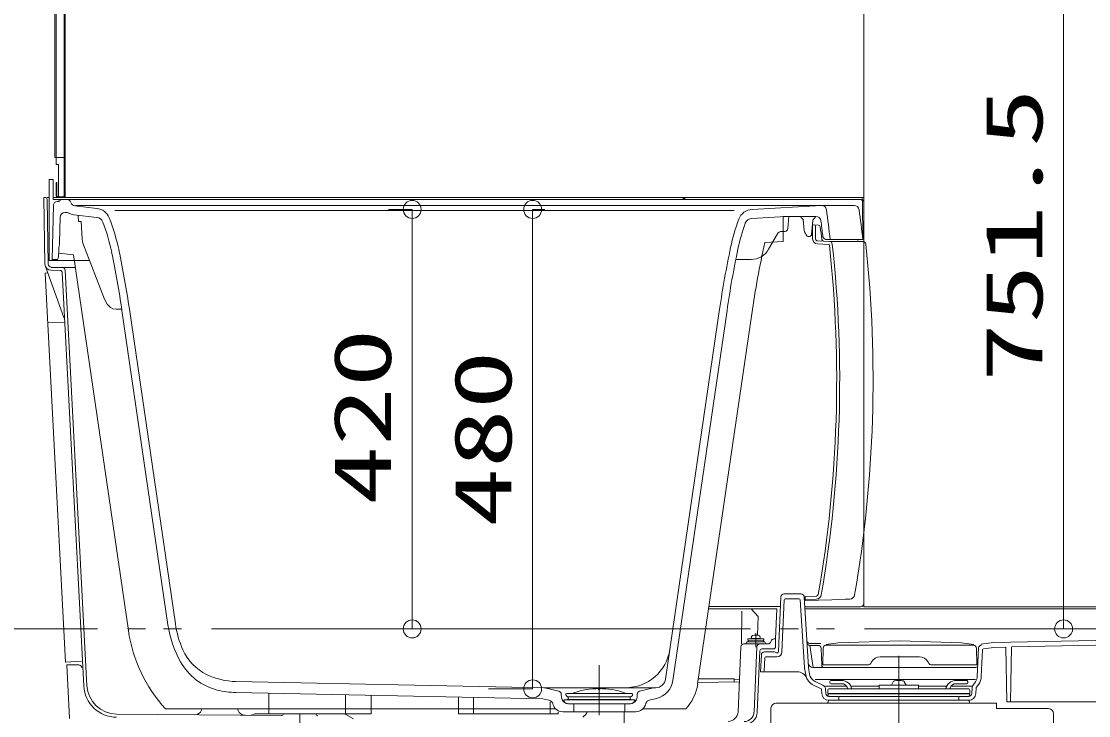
# Model space of a CAD drawing. Units: millimetres on the paper. Extents: x -305 to 305, y -152 to 152.
# Drawn here: x -249.38 to -213.75, y 28.2 to 51.37 of the extents above; entities that cross this region are included whole.
import ezdxf
from ezdxf.enums import TextEntityAlignment as Align

# ---------------------------------------------------------------- set-up
doc = ezdxf.new("R2010")
doc.units = ezdxf.units.MM
doc.linetypes.add('LONG_CHAIN', pattern=[21, 18, -1, 1, -1])
doc.linetypes.add('LONG_DOUBLE_CHAIN', pattern=[21.8, 18, -1, 0.6, -0.6, 0.6, -1])
doc.layers.add('0-0_0', color=7, linetype='Continuous', lineweight=9)
doc.layers.add('0-1_VIEW0001', color=7, linetype='Continuous', lineweight=9)
doc.styles.add('ＭＳ ゴシック', font='')
doc.styles.get('ＭＳ ゴシック').set_extended_font_data('MS Gothic')

# ---------------------------------------------------------------- blocks, each defined once
blk = doc.blocks.new('_ORIGIN')
at = {"layer": '0-0_0'}
blk.add_line((0, 0), (-1, 0), dxfattribs=at)
blk.add_circle((0, 0), 0.5, dxfattribs=at)

msp = doc.modelspace()

# ---------------------------------------------------------------- linework, layer by layer
at = {"layer": '0-0_0'}
for p, q in [((-214.589, 55.541), (-214.589, 31.691)), ((-237.121, 45.091), (-236.336, 45.091)), ((-231.911, 45.091), (-232.314, 45.091)), ((-236.336, 31.691), (-236.336, 44.491)), ((-232.314, 29.691), (-232.314, 44.491)), ((-236.596, 31.091), (-236.336, 31.091)), ((-217.385, 31.091), (-214.589, 31.091)), ((-233.793, 29.091), (-232.314, 29.091))]:
    msp.add_line(p, q, dxfattribs=at)
at = {"layer": '0-1_VIEW0001'}
for p, q in [((-247.948, 97.358), (-247.948, 45.558)), ((-247.925, 97.358), (-247.925, 45.491)), ((-221.258, 56.141), (-221.258, 31.825)), ((-248.265, 53.225), (-248.265, 46.825)), ((-248.225, 53.225), (-248.225, 46.591)), ((-248.225, 46.825), (-248.265, 46.825)), ((-247.948, 46.825), (-248.225, 46.825)), ((-248.141, 46.591), (-248.225, 46.591)), ((-248.458, 46.091), (-248.458, 43.391)), ((-248.458, 46.091), (-248.325, 46.091)), ((-248.325, 46.091), (-248.325, 45.425)), ((-248.201, 45.991), (-248.201, 45.558)), ((-248.59, 45.491), (-248.631, 45.491)), ((-248.593, 43.263), (-248.631, 45.491)), ((-248.458, 45.491), (-248.525, 45.491)), ((-248.486, 43.264), (-248.524, 45.426)), ((-248.158, 45.491), (-248.325, 45.491)), ((-248.178, 45.358), (-248.121, 45.358)), ((-247.991, 45.491), (-248.158, 45.491)), ((-247.991, 45.515), (-248.141, 45.515)), ((-248.141, 45.491), (-221.258, 45.491)), ((-248.121, 45.425), (-247.886, 45.425)), ((-248.091, 45.391), (-248.081, 45.391)), ((-247.886, 45.425), (-221.369, 45.425)), ((-221.271, 45.37), (-221.329, 45.475)), ((-221.291, 44.091), (-221.303, 45.359)), ((-221.258, 44.018), (-221.258, 45.322)), ((-248.358, 43.425), (-248.311, 45.228)), ((-247.921, 44.991), (-247.884, 44.991)), ((-247.628, 44.914), (-246.866, 44.826)), ((-247.594, 45.212), (-246.858, 45.127)), ((-247.58, 45.225), (-221.58, 45.225)), ((-247.483, 44.897), (-247.471, 44.691)), ((-246.258, 45.058), (-225.591, 45.058)), ((-224.991, 45.092), (-222.679, 45.224)), ((-248.11, 43.974), (-248.088, 44.829)), ((-247.39, 44.688), (-247.471, 44.691)), ((-247.39, 44.688), (-247.356, 44.098)), ((-224.996, 44.792), (-224.048, 44.846)), ((-223.948, 44.858), (-224.048, 44.846)), ((-223.948, 44.858), (-222.857, 44.858)), ((-223.948, 44.858), (-223.948, 44.017)), ((-223.758, 44.858), (-223.793, 44.449)), ((-223.348, 44.858), (-223.348, 44.825)), ((-223.348, 44.858), (-222.881, 44.858)), ((-223.348, 44.825), (-223.281, 44.758)), ((-223.249, 44.384), (-223.281, 44.758)), ((-223.001, 44.252), (-222.961, 44.716)), ((-222.968, 44.575), (-222.968, 44.106)), ((-222.968, 44.575), (-222.777, 44.568)), ((-222.948, 44.758), (-222.957, 44.733)), ((-222.881, 44.825), (-222.948, 44.758)), ((-222.881, 44.858), (-222.881, 44.825)), ((-224.143, 44.274), (-224.437, 43.761)), ((-223.893, 44.358), (-223.999, 44.358)), ((-223.158, 44.208), (-223.236, 44.343)), ((-223.129, 44.191), (-223.068, 44.191)), ((-222.868, 44.507), (-222.868, 44.106)), ((-248.126, 43.807), (-248.118, 43.875)), ((-247.356, 44.098), (-247.326, 43.961)), ((-247.326, 43.961), (-246.603, 42.091)), ((-224.562, 43.982), (-223.948, 44.017)), ((-222.807, 43.939), (-222.439, 43.926)), ((-222.804, 44.039), (-222.407, 44.025)), ((-222.549, 44.094), (-222.544, 44.091)), ((-222.543, 44.091), (-221.291, 44.091)), ((-221.292, 44.022), (-222.386, 44.022)), ((-248.139, 43.525), (-248.134, 43.708)), ((-248.133, 43.63), (-247.641, 43.573)), ((-245.809, 31.036), (-247.641, 43.573)), ((-247.959, 41.488), (-248.578, 43.19)), ((-248.458, 43.391), (-247.106, 43.391)), ((-247.581, 43.158), (-248.388, 43.158)), ((-248.358, 43.425), (-248.176, 43.425)), ((-225.016, 43.425), (-225.532, 43.425)), ((-248.589, 42.967), (-248.499, 42.972)), ((-247.909, 29.985), (-248.589, 42.967)), ((-248.088, 43.054), (-248.39, 43.059)), ((-247.299, 29.187), (-248.023, 42.991)), ((-247.193, 29.195), (-247.92, 43.065)), ((-246.217, 41.758), (-246.029, 41.758)), ((-244.49, 31.229), (-246.023, 41.722)), ((-244.242, 31.265), (-245.776, 41.758)), ((-227.878, 29.414), (-226.074, 41.758)), ((-227.631, 29.375), (-225.826, 41.722)), ((-248.502, 41.303), (-247.936, 41.332)), ((-226.806, 29.255), (-225.002, 41.601)), ((-221.258, 31.931), (-221.258, 34.314)), ((-224.109, 30.339), (-224.029, 32.162)), ((-223.352, 32.258), (-223.929, 32.258)), ((-223.413, 32.091), (-223.884, 32.091)), ((-223.109, 29.817), (-223.252, 32.164)), ((-223.215, 32.174), (-222.842, 32.187)), ((-223.215, 32.174), (-223.215, 32.036)), ((-223.215, 32.074), (-222.838, 32.087)), ((-226.44, 31.758), (-224.158, 31.758)), ((-224.043, 31.842), (-226.428, 31.842)), ((-224.786, 31.503), (-225.025, 31.758)), ((-224.202, 30.758), (-224.158, 31.758)), ((-223.993, 30.317), (-223.917, 32.06)), ((-223.242, 29.809), (-223.38, 32.06)), ((-223.232, 31.831), (-221.358, 31.831)), ((-194.308, 31.758), (-223.228, 31.758)), ((-221.258, 31.825), (-194.358, 31.825)), ((-225.328, 31.686), (-225.338, 30.591)), ((-224.813, 30.881), (-224.786, 31.503)), ((-216.927, 30.635), (-194.741, 31.113)), ((-225.168, 30.658), (-225.202, 30.591)), ((-225.168, 30.658), (-224.568, 30.658)), ((-225.135, 30.744), (-225.135, 30.714)), ((-224.602, 30.714), (-225.135, 30.714)), ((-225.123, 30.714), (-225.123, 30.658)), ((-224.978, 30.775), (-225.121, 30.76)), ((-225.014, 30.823), (-225.018, 30.775)), ((-224.718, 30.775), (-225.018, 30.775)), ((-224.758, 30.775), (-224.616, 30.76)), ((-224.723, 30.823), (-224.718, 30.775)), ((-224.613, 30.714), (-224.613, 30.658)), ((-224.602, 30.744), (-224.602, 30.714)), ((-224.535, 30.591), (-224.568, 30.658)), ((-224.36, 30.665), (-224.355, 30.684)), ((-224.258, 30.758), (-224.202, 30.758)), ((-224.206, 30.49), (-224.202, 30.758)), ((-218, 30.628), (-220.058, 30.695)), ((-225.458, 28.324), (-225.363, 30.496)), ((-225.263, 30.591), (-224.456, 30.591)), ((-224.925, 28.316), (-224.83, 30.496)), ((-224.818, 28.311), (-224.729, 30.361)), ((-224.662, 30.425), (-224.273, 30.425)), ((-224.58, 30.325), (-224.24, 30.325)), ((-222.694, 30.608), (-223.063, 30.608)), ((-222.787, 30.541), (-223.059, 30.541)), ((-223.059, 30.541), (-222.951, 29.808)), ((-222.662, 29.872), (-222.687, 30.446)), ((-222.625, 29.891), (-222.615, 30.449)), ((-222.528, 30.546), (-222.516, 30.548)), ((-222.516, 30.575), (-222.516, 30.548)), ((-217.6, 30.548), (-222.516, 30.548)), ((-217.6, 30.575), (-218, 30.628)), ((-217.6, 30.575), (-217.6, 30.548)), ((-217.588, 30.546), (-217.6, 30.548)), ((-217.491, 29.891), (-217.501, 30.449)), ((-217.47, 29.508), (-217.428, 30.458)), ((-217.341, 30.579), (-216.927, 30.635)), ((-217.341, 30.579), (-217.341, 30.552)), ((-217.337, 29.502), (-217.298, 30.396)), ((-217.269, 30.428), (-216.915, 30.475)), ((-216.914, 30.475), (-216.52, 30.483)), ((-216.488, 28.658), (-216.52, 30.483)), ((-216.361, 28.658), (-216.33, 30.488)), ((-216.33, 30.488), (-210.855, 30.605)), ((-247.909, 29.985), (-247.376, 30.013)), ((-224.705, 29.658), (-224.68, 30.229)), ((-224.587, 29.69), (-224.568, 30.126)), ((-224.534, 30.158), (-224.159, 30.158)), ((-221, 29.991), (-221.029, 29.941)), ((-220.712, 30.158), (-219.405, 30.158)), ((-219.116, 29.991), (-219.087, 29.941)), ((-224.705, 29.658), (-223.476, 29.658)), ((-223.199, 29.555), (-223.238, 29.776)), ((-223.068, 29.579), (-223.107, 29.799)), ((-217.521, 29.808), (-222.951, 29.808)), ((-222.625, 29.891), (-221.116, 29.891)), ((-217.491, 29.891), (-219, 29.891)), ((-231.925, 29.128), (-242.219, 29.334)), ((-226.799, 29.301), (-225.415, 29.321)), ((-226.781, 29.425), (-225.591, 29.425)), ((-225.587, 29.337), (-225.591, 29.425)), ((-225.411, 29.398), (-225.59, 29.395)), ((-217.533, 29.408), (-222.881, 29.408)), ((-222.881, 29.335), (-222.631, 29.218)), ((-222.391, 29.335), (-222.391, 29.289)), ((-222.358, 29.368), (-221.978, 29.368)), ((-222.358, 29.256), (-221.936, 29.256)), ((-220.731, 29.218), (-219.451, 29.218)), ((-220.276, 29.323), (-220.333, 29.218)), ((-219.907, 29.323), (-219.85, 29.218)), ((-217.825, 29.256), (-218.247, 29.256)), ((-217.825, 29.368), (-218.205, 29.368)), ((-217.791, 29.335), (-217.791, 29.289)), ((-217.533, 29.327), (-217.614, 29.215)), ((-217.425, 29.249), (-217.501, 29.144)), ((-231.972, 28.762), (-242.226, 28.967)), ((-241.125, 28.945), (-241.125, 28.258)), ((-238.558, 28.894), (-238.558, 28.258)), ((-237.708, 28.877), (-237.708, 28.258)), ((-231.925, 29.128), (-228.258, 29.128)), ((-231.435, 29.009), (-231.907, 29.124)), ((-231.353, 28.812), (-231.359, 28.917)), ((-231.198, 28.874), (-231.182, 28.858)), ((-231.198, 28.874), (-231.182, 28.858)), ((-230.091, 28.931), (-231.175, 28.931)), ((-230.827, 28.995), (-230.825, 28.996)), ((-230.091, 28.931), (-229.008, 28.931)), ((-230.091, 28.931), (-229.008, 28.931)), ((-229.008, 28.931), (-230.091, 28.931)), ((-229.356, 28.995), (-229.357, 28.996)), ((-228.985, 28.874), (-229.032, 28.827)), ((-228.985, 28.874), (-229.001, 28.858)), ((-228.985, 28.874), (-229.001, 28.858)), ((-228.83, 28.812), (-228.824, 28.917)), ((-228.748, 29.009), (-228.276, 29.124)), ((-228.24, 29.128), (-228.201, 29.129)), ((-222.937, 29.214), (-222.687, 29.097)), ((-222.662, 28.931), (-222.668, 29.068)), ((-221.83, 29.175), (-222.539, 29.175)), ((-222.529, 28.937), (-222.535, 29.074)), ((-222.458, 29.058), (-222.458, 28.941)), ((-222.458, 28.941), (-217.725, 28.941)), ((-222.436, 28.941), (-222.436, 28.925)), ((-222.436, 28.925), (-217.746, 28.925)), ((-217.758, 29.091), (-222.425, 29.091)), ((-220.748, 29.175), (-221.691, 29.175)), ((-220.748, 29.201), (-220.748, 29.091)), ((-219.435, 29.201), (-219.435, 29.091)), ((-218.491, 29.175), (-219.435, 29.175)), ((-217.644, 29.175), (-218.353, 29.175)), ((-217.746, 28.941), (-217.746, 28.925)), ((-217.725, 29.058), (-217.725, 28.941)), ((-217.654, 28.937), (-217.646, 29.125)), ((-217.521, 28.931), (-217.513, 29.119)), ((-217.501, 29.144), (-217.506, 29.137)), ((-234.791, 28.819), (-234.791, 28.258)), ((-234.291, 28.809), (-234.291, 28.258)), ((-231.76, 28.711), (-231.972, 28.762)), ((-231.725, 28.661), (-231.725, 28.258)), ((-231.275, 28.725), (-230.091, 28.725)), ((-231.158, 28.741), (-230.091, 28.741)), ((-231.158, 28.725), (-231.158, 28.741)), ((-231.158, 28.725), (-230.091, 28.725)), ((-231.125, 28.824), (-231.125, 28.758)), ((-230.091, 28.591), (-231.12, 28.591)), ((-230.091, 28.591), (-231.12, 28.591)), ((-230.941, 28.591), (-230.941, 28.325)), ((-229.032, 28.827), (-230.091, 28.827)), ((-229.025, 28.741), (-230.091, 28.741)), ((-228.908, 28.725), (-230.091, 28.725)), ((-229.025, 28.725), (-230.091, 28.725)), ((-230.091, 28.591), (-229.063, 28.591)), ((-230.091, 28.591), (-229.063, 28.591)), ((-229.241, 28.591), (-229.241, 28.325)), ((-229.058, 28.824), (-229.058, 28.758)), ((-229.025, 28.725), (-229.025, 28.741)), ((-228.423, 28.711), (-228.183, 28.769)), ((-224.191, 28.61), (-216.825, 28.61)), ((-217.754, 28.841), (-222.429, 28.841)), ((-217.754, 28.708), (-222.429, 28.708)), ((-222.091, 28.841), (-222.091, 28.708)), ((-218.091, 28.841), (-218.091, 28.708)), ((-216.825, 28.61), (-216.825, 28.431)), ((-216.488, 28.658), (-195.031, 28.658)), ((-240.698, 28.202), (-246.203, 28.248)), ((-244.568, 28.425), (-231.55, 28.425)), ((-243.352, 28.425), (-243.369, 28.379)), ((-242.143, 28.365), (-242.164, 28.425)), ((-241.63, 28.236), (-241.636, 28.233)), ((-241.547, 28.258), (-240.631, 28.258)), ((-241.125, 28.258), (-237.708, 28.258)), ((-239.552, 28.258), (-238.636, 28.258)), ((-239.552, 28.258), (-239.552, 28.257)), ((-238.293, 28.086), (-238.553, 28.236)), ((-234.791, 28.258), (-231.458, 28.258)), ((-231.458, 28.325), (-231.458, 28.258)), ((-228.871, 28.325), (-231.312, 28.325)), ((-228.633, 28.425), (-227.2, 28.425)), ((-224.358, 28.444), (-224.358, 27.494)), ((-216.825, 28.431), (-215.091, 28.431)), ((-214.925, 28.264), (-214.925, 25.05))]:
    msp.add_line(p, q, dxfattribs=at)
at = {"layer": '0-1_VIEW0001', "linetype": 'LONG_DOUBLE_CHAIN'}
msp.add_line((-286.639, 31.091), (-181.258, 31.091), dxfattribs=at)
at = {"layer": '0-1_VIEW0001', "linetype": 'LONG_CHAIN'}
for p, q in [((-224.868, 30.944), (-224.868, 30.486)), ((-220.091, 30.19), (-220.091, 26.05)), ((-230.091, 29.882), (-230.091, 28.209)), ((-240.091, 28.258), (-240.091, 27.855)), ((-229.258, 28.305), (-229.258, 24.583))]:
    msp.add_line(p, q, dxfattribs=at)
at = {"layer": '0-1_VIEW0001'}
for points in [[(-248.141, 46.591), (-248.141, 45.515), (-248.158, 45.515)], [(-248.201, 45.991), (-248.225, 45.991), (-248.225, 45.558)], [(-248.325, 45.425), (-248.121, 45.425), (-248.121, 45.358)], [(-221.292, 44.025), (-221.319, 44.026), (-221.431, 44.03), (-221.486, 44.032)], [(-246.603, 42.091), (-246.518, 41.933), (-246.406, 41.821), (-246.324, 41.778), (-246.217, 41.758)], [(-221.877, 32.083), (-222.323, 32.067), (-222.77, 32.052), (-223.215, 32.036)], [(-221.877, 32.081), (-221.781, 32.085), (-221.725, 32.087)], [(-222.516, 30.575), (-222.116, 30.628), (-220.058, 30.695)], [(-247.463, 29.891), (-247.869, 29.891), (-247.775, 28.106)], [(-231.198, 28.874), (-231.151, 28.827), (-230.091, 28.827)], [(-231.175, 28.931), (-230.091, 28.931), (-231.175, 28.931)]]:
    msp.add_lwpolyline(points, dxfattribs=at)
msp.add_circle((-230.091, 29.091), 0.0333, dxfattribs=at)
for centre, radius, start, end in [((-248.59, 45.425), 0.0667, 1, 90), ((-248.178, 45.225), 0.133, 90, 178.5), ((-248.158, 45.558), 0.0667, 180, 270), ((-248.158, 45.558), 0.0433, 180, 270), ((-247.991, 45.558), 0.0667, 270, 360), ((-247.991, 45.558), 0.0433, 270, 0), ((-247.991, 45.558), 0.0667, 270, 0), ((-247.886, 45.258), 0.167, 21.0063, 89.8357), ((-247.575, 45.378), 0.167, 201.0063, 263.4269), ((-227.356, 45.391), 0.1, 19.4712, 90), ((-227.156, 45.398), 0.1, 111.0784, 164.5485), ((-221.369, 45.358), 0.0667, 0.5, 90), ((-221.242, 45.524), 0.1, 198.9813, 209.0372), ((-221.358, 45.322), 0.1, 0, 29.0372), ((-247.921, 44.825), 0.167, 90, 178.5), ((-247.884, 44.825), 0.167, 60.795, 90), ((-247.575, 45.378), 0.467, 240.795, 263.4269), ((-246.915, 44.63), 0.5, 21.5824, 83.4269), ((-224.963, 44.593), 0.5, 93.2703, 159.6115), ((-222.67, 45.058), 0.167, 7.7851, 93.0937), ((-264.118, 39.391), 42, 6.4251, 7.7851), ((-221.58, 45.058), 0.167, 7.7851, 90), ((-263.028, 39.391), 42, 6.4251, 7.7851), ((-246.895, 44.578), 0.25, 21.0568, 83.4269), ((-252.65, 42.362), 6.417, 11.7362, 21.0568), ((-252.65, 42.362), 6.667, 11.7362, 21.5824), ((-219.183, 42.445), 6.667, 159.6115, 168.0824), ((-219.183, 42.445), 6.417, 160.117, 168.0824), ((-224.982, 44.542), 0.25, 93.2703, 160.1177), ((-222.894, 44.711), 0.0667, 160.7123, 175), ((-222.935, 44.507), 0.0667, 0, 88), ((-222.857, 44.691), 0.167, 7.3196, 90), ((-222.779, 44.501), 0.0667, 7.0474, 88), ((-264.118, 39.391), 41.767, 6.6381, 7.3196), ((-223.999, 44.191), 0.167, 90, 150.2551), ((-223.893, 44.458), 0.1, 270, 355), ((-223.149, 44.393), 0.1, 185, 210), ((-223.129, 44.225), 0.0333, 210, 270), ((-223.068, 44.258), 0.0667, 270, 355), ((-264.115, 39.391), 41.717, 6.4686, 7.0474), ((-222.465, 44.239), 0.167, 186.6381, 240), ((-249.11, 44.001), 1, 352.8062, 358.5), ((-193.091, 36.938), 32.25, 167.3844, 171.6858), ((-222.801, 44.106), 0.167, 180, 268), ((-222.801, 44.106), 0.0667, 180, 268), ((-264.115, 39.391), 41.95, 350.1872, 6.1652), ((-264.115, 39.391), 42.05, 350.1872, 6.2046), ((-222.597, 44.099), 0.0667, 186.4686, 268), ((-222.441, 43.893), 0.0333, 6.1652, 88), ((-222.411, 43.925), 0.1, 6.2046, 88), ((-262.83, 39.391), 41.88, 350.147, 6.23), ((-221.296, 43.925), 0.1, 6.23, 88.0082), ((-248.305, 43.53), 0.167, 320.8684, 358.5), ((-247.134, 43.682), 1, 172.8062, 178.5), ((-278.759, 36.938), 33.083, 8.3142, 11.7362), ((-278.759, 36.938), 33.333, 8.3142, 11.7362), ((-193.091, 36.938), 33.333, 168.0824, 171.6858), ((-193.091, 36.938), 33.083, 168.0824, 171.6858), ((-225.016, 44.091), 0.667, 270, 330.2551), ((-248.386, 43.266), 0.207, 181, 269), ((-248.386, 43.266), 0.1, 181, 269), ((-248.02, 43.06), 0.1, 3, 89), ((-248.089, 42.988), 0.0667, 3, 89), ((-248.272, 41.374), 0.333, 3, 20), ((-223.929, 32.158), 0.1, 90, 177.5), ((-223.883, 32.058), 0.0333, 90, 177.5), ((-223.413, 32.058), 0.0333, 3.5, 90), ((-223.352, 32.158), 0.1, 3.5, 90), ((-222.844, 32.253), 0.0667, 272, 350.1872), ((-222.844, 32.253), 0.167, 272, 350.1872), ((-221.731, 32.253), 0.167, 271.9918, 350.147), ((-221.358, 31.931), 0.1, 270, 0), ((-240.944, 31.747), 4.917, 188.3142, 222.5131), ((-240.944, 31.747), 3.583, 188.3142, 209.2871), ((-240.944, 31.747), 3.333, 188.3142, 204.0336), ((-225.118, 30.744), 0.0167, 97.9072, 180), ((-224.961, 30.819), 0.0533, 105.4943, 175.0004), ((-224.868, 30.485), 0.4, 74.506, 105.4941), ((-224.776, 30.819), 0.0533, 4.9999, 74.5061), ((-224.618, 30.744), 0.0167, 0, 82.0928), ((-224.456, 30.691), 0.1, 270, 345), ((-224.258, 30.658), 0.1, 90, 165), ((-223.063, 30.708), 0.1, 183.5, 270), ((-242.466, 31.068), 1.667, 204.0336, 243.8434), ((-229.216, 30.628), 1.5, 270, 351.6858), ((-225.263, 30.491), 0.1, 90, 177.5), ((-224.73, 30.491), 0.1, 90, 177.5), ((-224.662, 30.358), 0.0667, 90, 177.5), ((-224.58, 30.225), 0.1, 90, 177.5), ((-224.273, 30.491), 0.0667, 270, 359), ((-224.24, 30.258), 0.0667, 45.5847, 90), ((-224.159, 30.341), 0.05, 225.5847, 357.5), ((-224.159, 30.325), 0.167, 270, 357.5), ((-223.059, 30.641), 0.1, 183.5, 270), ((-222.787, 30.441), 0.1, 2.5, 90), ((-222.515, 30.447), 0.1, 97.5947, 179), ((-217.601, 30.447), 0.1, 1, 82.4053), ((-217.329, 30.453), 0.1, 97.4228, 177.5), ((-217.264, 30.395), 0.0333, 97.5946, 177.5), ((-242.354, 30.956), 1.967, 209.2871, 255.6519), ((-224.534, 30.125), 0.0333, 90, 177.5), ((-222.951, 29.975), 0.167, 183.5, 270), ((-221.116, 29.991), 0.1, 270, 330), ((-220.712, 29.825), 0.333, 90, 150), ((-219.405, 29.825), 0.333, 30, 90), ((-219, 29.991), 0.1, 210, 270), ((-247.463, 29.791), 0.1, 3, 90), ((-242.172, 31.667), 2.333, 243.8434, 268.8542), ((-224.62, 29.691), 0.0333, 270, 357.5), ((-223.476, 29.325), 0.333, 22.9377, 90), ((-222.942, 29.828), 0.3, 183.5, 190), ((-222.942, 29.828), 0.167, 183.5, 190), ((-222.74, 29.636), 0.333, 190, 244.9127), ((-222.596, 29.875), 0.0667, 182.5, 270), ((-217.521, 29.875), 0.0667, 270, 357.5), ((-228.207, 29.462), 0.333, 271.1458, 351.6858), ((-228.356, 29.482), 0.733, 283.6592, 351.6858), ((-228.356, 29.482), 1.567, 317.5792, 351.6858), ((-222.74, 29.636), 0.467, 190, 244.9127), ((-222.701, 29.067), 0.167, 2.5, 64.9128), ((-222.358, 29.335), 0.0333, 90, 180), ((-222.358, 29.289), 0.0333, 180, 270), ((-221.993, 29.031), 0.337, 10.2645, 92.6002), ((-222.008, 29.051), 0.217, 10.6387, 70.6067), ((-220.731, 29.201), 0.0167, 90, 180), ((-220.731, 29.201), 0.0167, 90, 180), ((-220.242, 29.323), 0.0333, 98.9864, 180), ((-220.091, 28.368), 1, 90, 98.9864), ((-220.091, 28.368), 1, 81.0136, 90), ((-219.94, 29.323), 0.0333, 0, 81.0136), ((-219.451, 29.201), 0.0167, 0, 90), ((-219.451, 29.201), 0.0167, 0, 90), ((-218.19, 29.031), 0.337, 87.3998, 169.7354), ((-218.175, 29.051), 0.217, 109.3933, 169.3613), ((-217.825, 29.335), 0.0333, 356.8217, 90), ((-217.825, 29.289), 0.0333, 270, 0), ((-217.803, 29.523), 0.333, 324.0366, 357.5), ((-217.803, 29.523), 0.467, 324.0366, 357.5), ((-246.194, 29.248), 1.107, 183, 269.5226), ((-246.194, 29.248), 1, 183, 269.5226), ((-242.172, 31.667), 2.7, 255.6519, 268.8542), ((-231.946, 28.962), 0.167, 76.3408, 88.8542), ((-231.458, 28.912), 0.1, 3, 76.3408), ((-231.175, 28.898), 0.0333, 90, 225), ((-230.925, 28.93), 0.0333, 108.3285, 178.201), ((-230.091, 26.415), 2.683, 90, 108.3285), ((-230.091, 26.415), 2.683, 71.6715, 90), ((-229.258, 28.93), 0.0333, 1.799, 71.6715), ((-229.008, 28.898), 0.0333, 315, 90), ((-228.725, 28.912), 0.1, 103.6592, 177), ((-228.237, 28.962), 0.167, 91.1458, 103.6592), ((-222.701, 29.067), 0.0333, 2.5, 64.9128), ((-222.429, 28.941), 0.233, 182.5, 270), ((-222.429, 28.941), 0.1, 182.5, 270), ((-222.425, 29.058), 0.0333, 90, 180), ((-222.416, 28.883), 0.0417, 90, 270), ((-217.766, 28.883), 0.0417, 270, 90), ((-217.758, 29.058), 0.0333, 0, 90), ((-217.754, 28.941), 0.1, 270, 357.5), ((-217.754, 28.941), 0.233, 270, 357.5), ((-217.479, 29.117), 0.167, 144.0366, 177.5), ((-217.479, 29.128), 0.0333, 150.5773, 177.5), ((-217.479, 29.117), 0.0333, 144.0366, 177.5), ((-231.799, 28.549), 0.167, 12.628, 76.3408), ((-231.312, 28.658), 0.333, 192.628, 270), ((-231.12, 28.825), 0.233, 183, 270), ((-231.141, 28.725), 0.133, 180, 270), ((-231.108, 28.758), 0.0167, 180, 270), ((-229.075, 28.758), 0.0167, 270, 0), ((-229.063, 28.825), 0.233, 270, 357), ((-229.041, 28.725), 0.133, 270, 360), ((-228.871, 28.658), 0.333, 270, 347.372), ((-228.383, 28.549), 0.167, 103.6592, 167.372), ((-224.191, 28.444), 0.167, 90, 180), ((-222.401, 28.651), 0.0571, 90, 225.0867), ((-217.782, 28.651), 0.0571, 314.9133, 90), ((-243.588, 28.459), 0.233, 269.5226, 340), ((-241.923, 28.445), 0.233, 200, 269.5226), ((-241.719, 28.377), 0.167, 269.5226, 300), ((-241.547, 28.091), 0.167, 90, 120), ((-240.698, 28.268), 0.0667, 269.5226, 351.0839), ((-239.485, 28.258), 0.0667, 181.5, 269.5226), ((-238.636, 28.091), 0.167, 60, 90), ((-230.81, 28.435), 0.333, 301.6153, 340.6431), ((-225.791, 28.339), 0.333, 270.1795, 357.5), ((-225.258, 28.331), 0.333, 270.4774, 357.5), ((-225.258, 28.331), 0.44, 270.4774, 357.5), ((-215.091, 28.264), 0.167, 0, 90)]:
    msp.add_arc(centre, radius, start, end, dxfattribs=at)

# ---------------------------------------------------------------- block references
at = {"layer": '0-0_0', "xscale": 0.6, "yscale": 0.6}
for p, rotation in [((-236.336, 45.091), 90), ((-232.314, 45.091), 90), ((-236.336, 31.091), 270), ((-214.589, 31.091), 270), ((-232.314, 29.091), 270)]:
    msp.add_blockref('_ORIGIN', p, dxfattribs=dict(at, rotation=rotation))

# ---------------------------------------------------------------- texts
at = {"layer": '0-0_0', "style": 'ＭＳ ゴシック', "width": 1.5}
for s, p in [('751.5', (-214.719, 39.332)), ('420', (-236.466, 35.235)), ('480', (-232.444, 34.502))]:
    msp.add_text(s, height=1.921, rotation=90, dxfattribs=at).set_placement(p, align=Align.BOTTOM_LEFT)

doc.saveas('drawing.dxf')
